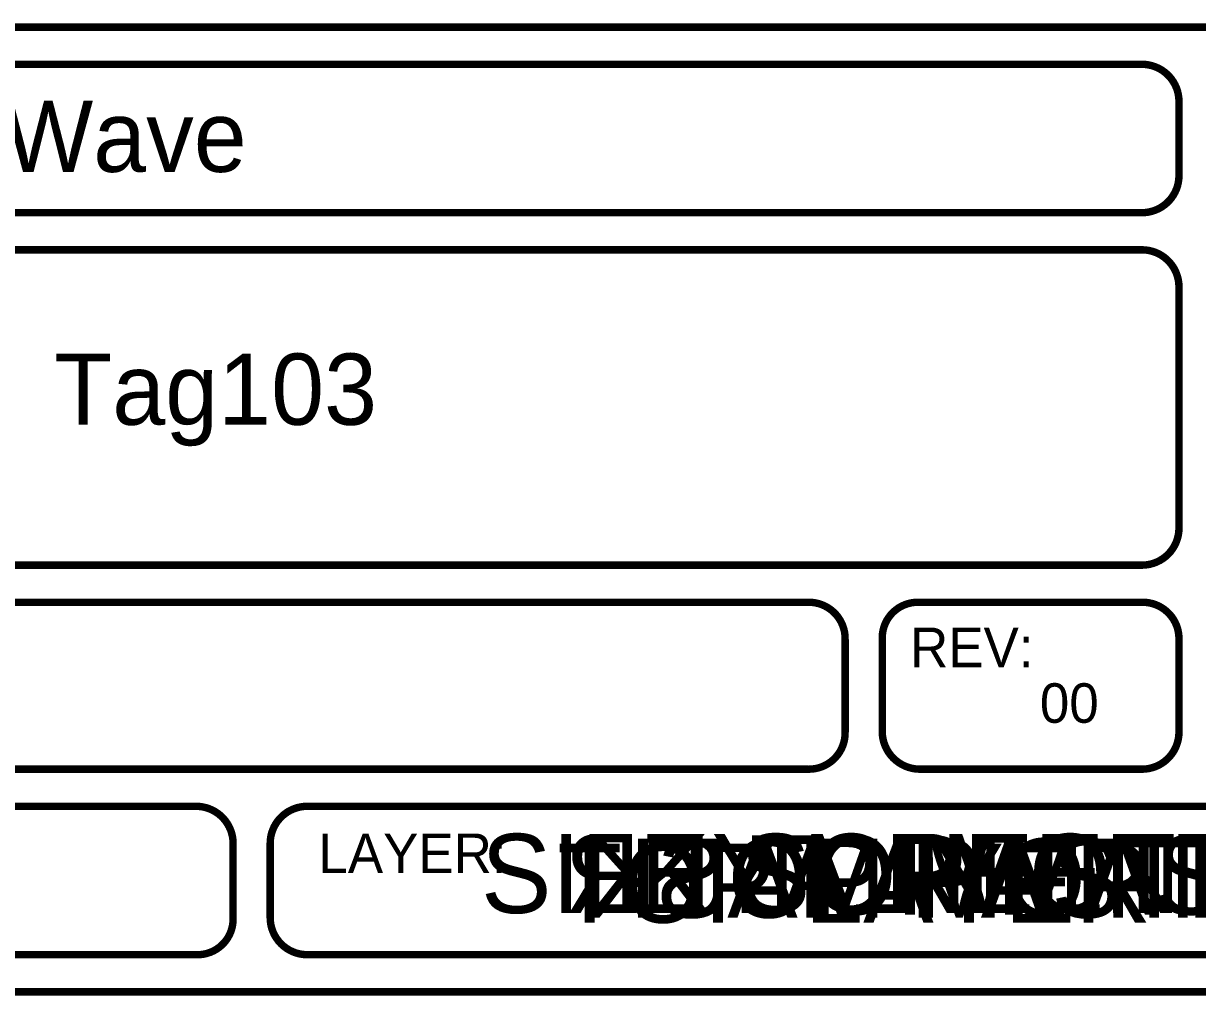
# Model space of a CAD drawing. Extents: x 7.64 to 12.05, y 5.46 to 10.77.
# Drawn here: x 9.191 to 10.774, y 5.456 to 6.766 of the extents above; entities that cross this region are included whole.
import ezdxf

# ---------------------------------------------------------------- set-up
doc = ezdxf.new("R2010")
doc.units = 0
for name, color, linetype in [('BOTTOMLAYER', 5, 'CONTINUOUS'), ('BOTTOMSOLDER', 6, 'CONTINUOUS'), ('MECHANICAL4', 56, 'CONTINUOUS'), ('TOPLAYER', 1, 'CONTINUOUS'), ('TOPOVERLAY', 2, 'CONTINUOUS'), ('TOPPASTE', 8, 'CONTINUOUS'), ('TOPSOLDER', 216, 'CONTINUOUS')]:
    doc.layers.add(name, color=color, linetype=linetype)

msp = doc.modelspace()

# ---------------------------------------------------------------- linework, layer by layer
at = {"layer": 'MECHANICAL4', "const_width": 0.01}
for points in [[(7.74892, 6.760823), (11.94892, 6.760823)], [(7.74892, 6.710823), (10.69892, 6.710823)], [(10.74892, 6.560823), (10.74892, 6.660823)], [(7.74892, 6.510823), (10.69892, 6.510823)], [(8.64892, 6.460823), (10.69892, 6.460823)], [(10.74892, 6.085823), (10.74892, 6.410823)], [(8.64892, 6.035823), (10.69892, 6.035823)], [(8.64892, 5.985823), (10.24892, 5.985823)], [(10.39892, 5.985823), (10.69892, 5.985823)], [(10.29892, 5.810823), (10.29892, 5.935823)], [(10.34892, 5.810823), (10.34892, 5.935823)], [(10.74892, 5.810823), (10.74892, 5.935823)], [(8.64892, 5.760823), (10.24892, 5.760823)], [(10.39892, 5.760823), (10.69892, 5.760823)], [(7.74892, 5.710823), (9.42392, 5.710823)], [(9.57392, 5.710823), (11.24892, 5.710823)], [(9.47392, 5.560823), (9.47392, 5.660823)], [(9.52392, 5.560823), (9.52392, 5.660823)], [(7.74892, 5.510823), (9.42392, 5.510823)], [(9.57392, 5.510823), (11.24892, 5.510823)], [(7.74892, 5.460823), (11.94892, 5.460823)]]:
    msp.add_lwpolyline(points, dxfattribs=at)
at = {"layer": 'MECHANICAL4', "const_width": 0.005}
for points in [[(10.69642, 6.710823, 1), (10.70142, 6.710823, 1)], [(10.69642, 6.710823, 1), (10.70142, 6.710823, 1)], [(10.74642, 6.660823, 1), (10.75142, 6.660823, 1)], [(10.74642, 6.660823, 1), (10.75142, 6.660823, 1)], [(10.74642, 6.560823, 1), (10.75142, 6.560823, 1)], [(10.74642, 6.560823, 1), (10.75142, 6.560823, 1)], [(10.69642, 6.510823, 1), (10.70142, 6.510823, 1)], [(10.69642, 6.510823, 1), (10.70142, 6.510823, 1)], [(10.69642, 6.460823, 1), (10.70142, 6.460823, 1)], [(10.69642, 6.460823, 1), (10.70142, 6.460823, 1)], [(10.74642, 6.410823, 1), (10.75142, 6.410823, 1)], [(10.74642, 6.410823, 1), (10.75142, 6.410823, 1)], [(10.74642, 6.085823, 1), (10.75142, 6.085823, 1)], [(10.74643, 6.085823, 1), (10.75143, 6.085823, 1)], [(10.69642, 6.035823, 1), (10.70142, 6.035823, 1)], [(10.697293, 6.035821, 1), (10.702293, 6.035821, 1)], [(10.24642, 5.985823, 1), (10.25142, 5.985823, 1)], [(10.24742, 5.985823, 1), (10.25242, 5.985823, 1)], [(10.39442, 5.985823, 1), (10.39942, 5.985823, 1)], [(10.39642, 5.985823, 1), (10.40142, 5.985823, 1)], [(10.69642, 5.985823, 1), (10.70142, 5.985823, 1)], [(10.69742, 5.985823, 1), (10.70242, 5.985823, 1)], [(10.29642, 5.936823, 1), (10.30142, 5.936823, 1)], [(10.29642, 5.935823, 1), (10.30142, 5.935823, 1)], [(10.34642, 5.935823, 1), (10.35142, 5.935823, 1)], [(10.346486, 5.935311, 1), (10.351486, 5.935311, 1)], [(10.74642, 5.936823, 1), (10.75142, 5.936823, 1)], [(10.74642, 5.935823, 1), (10.75142, 5.935823, 1)], [(10.296413, 5.810678, 1), (10.301412, 5.810678, 1)], [(10.29642, 5.810823, 1), (10.30142, 5.810823, 1)], [(10.34642, 5.811823, 1), (10.35142, 5.811823, 1)], [(10.34642, 5.810823, 1), (10.35142, 5.810823, 1)], [(10.74642, 5.810823, 1), (10.75142, 5.810823, 1)], [(10.74642, 5.810823, 1), (10.75142, 5.810823, 1)], [(10.24642, 5.760823, 1), (10.25142, 5.760823, 1)], [(10.24742, 5.760823, 1), (10.25242, 5.760823, 1)], [(10.39642, 5.760823, 1), (10.40142, 5.760823, 1)], [(10.39653, 5.760831, 1), (10.40153, 5.760831, 1)], [(10.69642, 5.760823, 1), (10.70142, 5.760823, 1)], [(10.69642, 5.760823, 1), (10.70142, 5.760823, 1)], [(9.42142, 5.710823, 1), (9.42642, 5.710823, 1)], [(9.42142, 5.710823, 1), (9.42642, 5.710823, 1)], [(9.57142, 5.710823, 1), (9.57642, 5.710823, 1)], [(9.57142, 5.710823, 1), (9.57642, 5.710823, 1)], [(9.47142, 5.660823, 1), (9.47642, 5.660823, 1)], [(9.47142, 5.660823, 1), (9.47642, 5.660823, 1)], [(9.52142, 5.660823, 1), (9.52642, 5.660823, 1)], [(9.52142, 5.660823, 1), (9.52642, 5.660823, 1)], [(9.471401, 5.560498, 1), (9.476401, 5.560498, 1)], [(9.47142, 5.560823, 1), (9.47642, 5.560823, 1)], [(9.52142, 5.560823, 1), (9.52642, 5.560823, 1)], [(9.52142, 5.560823, 1), (9.52642, 5.560823, 1)], [(9.42142, 5.510823, 1), (9.42642, 5.510823, 1)], [(9.422582, 5.51082, 1), (9.427582, 5.51082, 1)], [(9.570547, 5.510831, 1), (9.575547, 5.510831, 1)], [(9.57142, 5.510823, 1), (9.57642, 5.510823, 1)]]:
    msp.add_lwpolyline(points, format="xyb", close=True, dxfattribs=at)
at = {"layer": 'MECHANICAL4', "const_width": 0.01}
for points in [[(10.69892, 6.710823, -0.414214), (10.74892, 6.660823)], [(10.74892, 6.560823, -0.414214), (10.69892, 6.510823)], [(10.69892, 6.460823, -0.414214), (10.74892, 6.410823)], [(10.74893, 6.085823, -0.409111), (10.699793, 6.035821)], [(10.24992, 5.985823, -0.414214), (10.29892, 5.936823)], [(10.348986, 5.935311, -0.429634), (10.39692, 5.985823)], [(10.69992, 5.985823, -0.414214), (10.74892, 5.936823)], [(10.298913, 5.810678, -0.419335), (10.24992, 5.760823)], [(10.39903, 5.760831, -0.409111), (10.34892, 5.811823)], [(10.74892, 5.810823, -0.414214), (10.69892, 5.760823)], [(9.42392, 5.710823, -0.414214), (9.47392, 5.660823)], [(9.52392, 5.660823, -0.414214), (9.57392, 5.710823)], [(9.473901, 5.560498, -0.429634), (9.425082, 5.51082)], [(9.573047, 5.510831, -0.409111), (9.52392, 5.560823)]]:
    msp.add_lwpolyline(points, format="xyb", dxfattribs=at)

# ---------------------------------------------------------------- texts
at = {"layer": 'BOTTOMLAYER', "text_generation_flag": 2}
msp.add_text('BOTTOM LAYER', height=0.106666, dxfattribs=at).set_placement((11.038, 5.567))
at = {"layer": 'BOTTOMSOLDER', "text_generation_flag": 2}
msp.add_text('BOTTOM MASK', height=0.106666, dxfattribs=at).set_placement((11.003691, 5.560697))
at = {"layer": 'MECHANICAL4'}
for s, height, p in [('Active Wave', 0.096, (8.778919, 6.565823)), ('Tag103', 0.096, (9.232596, 6.225)), ('REV:', 0.053334, (10.38642, 5.898323)), ('00', 0.053334, (10.561419, 5.823323)), ('LAYER:', 0.053334, (9.58892, 5.620823))]:
    msp.add_text(s, height=height, dxfattribs=at).set_placement(p)
at = {"layer": 'TOPLAYER'}
msp.add_text('TOP LAYER', height=0.106666, dxfattribs=at).set_placement((9.911, 5.554))
at = {"layer": 'TOPOVERLAY'}
msp.add_text('SILK SCREEN', height=0.106666, dxfattribs=at).set_placement((9.808, 5.567))
at = {"layer": 'TOPPASTE'}
msp.add_text('TOP PASTE', height=0.106666, dxfattribs=at).set_placement((10.053691, 5.560697))
at = {"layer": 'TOPSOLDER'}
msp.add_text('TOP MASK', height=0.106666, dxfattribs=at).set_placement((10.17, 5.565))

doc.saveas('drawing.dxf')
